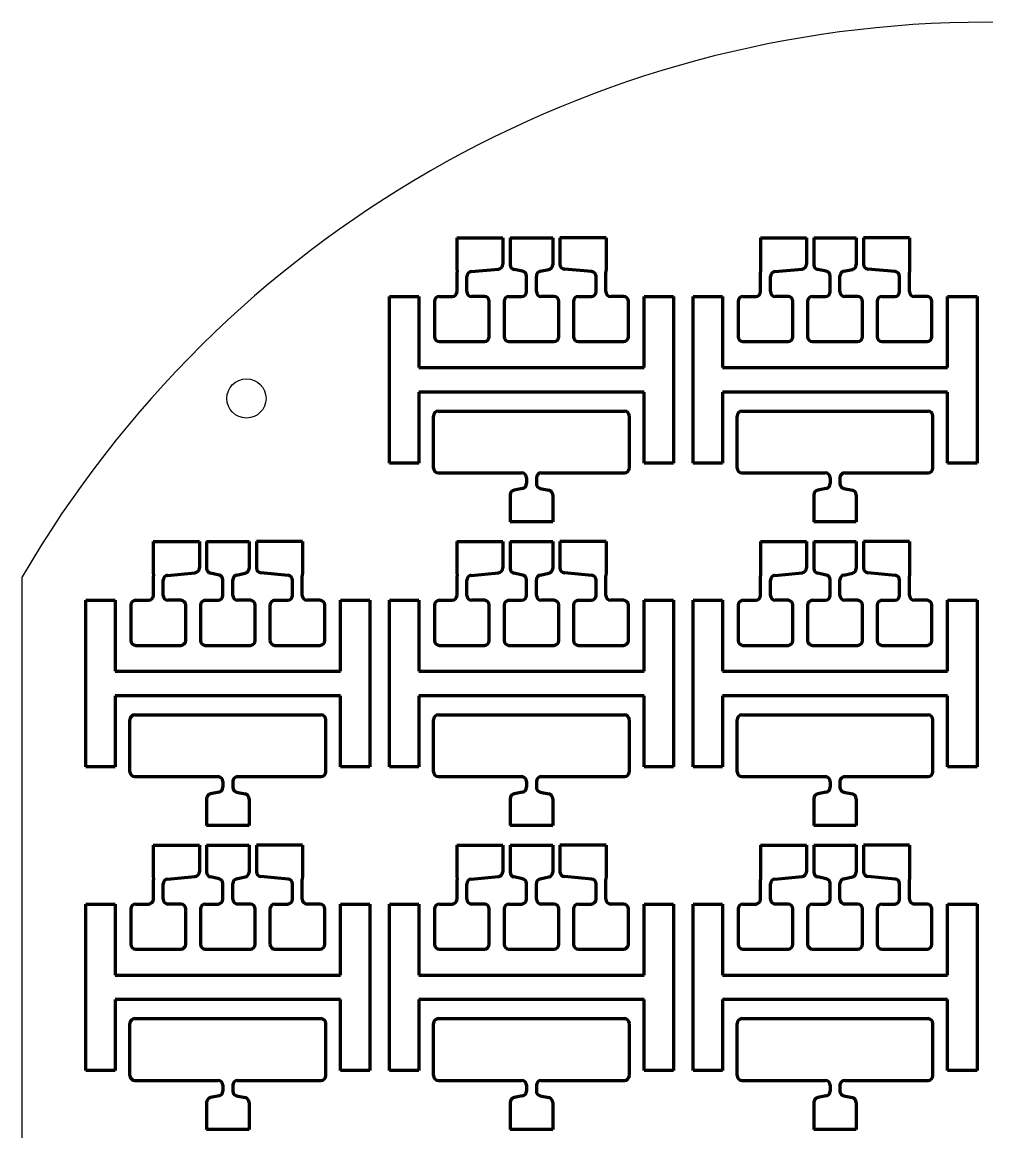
# Model space of a CAD drawing. Header units: millimetres. Extents: x 2372 to 2569, y 1689 to 1917.
# Drawn here: x 2372.4 to 2470.9, y 1804 to 1917.3 of the extents above; entities that cross this region are included whole.
import ezdxf

# ---------------------------------------------------------------- set-up
doc = ezdxf.new("R2010")
doc.units = ezdxf.units.MM
doc.layers.add('mask_hole', color=100, linetype='Continuous')
doc.layers.add('mask_outline', color=10, linetype='Continuous')
doc.layers.add('mask_stencil', color=30, linetype='Continuous', lineweight=70)

msp = doc.modelspace()

# ---------------------------------------------------------------- linework, layer by layer
at = {"layer": 'mask_hole'}
msp.add_circle((2395.34, 1878.88), 2, dxfattribs=at)
at = {"layer": 'mask_outline'}
msp.add_line((2372.44, 1745.88), (2372.44, 1860.68), dxfattribs=at)
msp.add_arc((2470.94, 1803.28), 114, 30.2232, 149.7686, dxfattribs=at)
at = {"layer": 'mask_stencil'}
for p, q in [((2416.82, 1895.28), (2421.53, 1895.28)), ((2416.82, 1895.28), (2416.82, 1892.13)), ((2421.53, 1895.28), (2421.53, 1892.58)), ((2422.27, 1895.28), (2426.61, 1895.28)), ((2422.27, 1895.28), (2422.27, 1892.53)), ((2426.61, 1895.28), (2426.61, 1892.53)), ((2432.06, 1895.28), (2427.35, 1895.28)), ((2427.35, 1895.28), (2427.35, 1892.58)), ((2432.06, 1895.28), (2432.06, 1892.13)), ((2447.82, 1895.28), (2452.53, 1895.28)), ((2447.82, 1895.28), (2447.82, 1892.13)), ((2452.53, 1895.28), (2452.53, 1892.58)), ((2453.27, 1895.28), (2457.61, 1895.28)), ((2453.27, 1895.28), (2453.27, 1892.53)), ((2457.61, 1895.28), (2457.61, 1892.53)), ((2463.06, 1895.28), (2458.35, 1895.28)), ((2458.35, 1895.28), (2458.35, 1892.58)), ((2463.06, 1895.28), (2463.06, 1892.13)), ((2416.82, 1892.13), (2416.84, 1891.78)), ((2416.84, 1889.78), (2416.84, 1891.78)), ((2417.84, 1889.78), (2417.84, 1891.33)), ((2418.29, 1891.82), (2421.08, 1892.08)), ((2423.54, 1891.86), (2422.67, 1892.04)), ((2423.94, 1889.78), (2423.94, 1891.37)), ((2424.94, 1889.78), (2424.94, 1891.37)), ((2425.34, 1891.86), (2426.21, 1892.04)), ((2430.59, 1891.82), (2427.8, 1892.08)), ((2431.04, 1889.78), (2431.04, 1891.33)), ((2432.06, 1892.13), (2432.04, 1891.78)), ((2432.04, 1889.78), (2432.04, 1891.78)), ((2447.82, 1892.13), (2447.84, 1891.78)), ((2447.84, 1889.78), (2447.84, 1891.78)), ((2448.84, 1889.78), (2448.84, 1891.33)), ((2449.29, 1891.82), (2452.08, 1892.08)), ((2454.54, 1891.86), (2453.67, 1892.04)), ((2454.94, 1889.78), (2454.94, 1891.37)), ((2455.94, 1889.78), (2455.94, 1891.37)), ((2456.34, 1891.86), (2457.21, 1892.04)), ((2461.59, 1891.82), (2458.8, 1892.08)), ((2462.04, 1889.78), (2462.04, 1891.33)), ((2463.06, 1892.13), (2463.04, 1891.78)), ((2463.04, 1889.78), (2463.04, 1891.78)), ((2409.94, 1889.28), (2412.94, 1889.28)), ((2409.94, 1872.28), (2409.94, 1889.28)), ((2412.94, 1889.28), (2412.94, 1882.03)), ((2415.04, 1889.28), (2416.34, 1889.28)), ((2419.64, 1889.28), (2418.34, 1889.28)), ((2422.14, 1889.28), (2423.44, 1889.28)), ((2426.74, 1889.28), (2425.44, 1889.28)), ((2429.24, 1889.28), (2430.54, 1889.28)), ((2433.84, 1889.28), (2432.54, 1889.28)), ((2435.94, 1882.03), (2435.94, 1889.28)), ((2435.94, 1889.28), (2438.94, 1889.28)), ((2438.94, 1889.28), (2438.94, 1872.28)), ((2440.94, 1889.28), (2443.94, 1889.28)), ((2440.94, 1872.28), (2440.94, 1889.28)), ((2443.94, 1889.28), (2443.94, 1882.03)), ((2446.04, 1889.28), (2447.34, 1889.28)), ((2450.64, 1889.28), (2449.34, 1889.28)), ((2453.14, 1889.28), (2454.44, 1889.28)), ((2457.74, 1889.28), (2456.44, 1889.28)), ((2460.24, 1889.28), (2461.54, 1889.28)), ((2464.84, 1889.28), (2463.54, 1889.28)), ((2466.94, 1882.03), (2466.94, 1889.28)), ((2466.94, 1889.28), (2469.94, 1889.28)), ((2469.94, 1889.28), (2469.94, 1872.28)), ((2414.54, 1888.78), (2414.54, 1885.18)), ((2420.14, 1885.18), (2420.14, 1888.78)), ((2421.64, 1888.78), (2421.64, 1885.18)), ((2427.24, 1885.18), (2427.24, 1888.78)), ((2428.74, 1888.78), (2428.74, 1885.18)), ((2434.34, 1885.18), (2434.34, 1888.78)), ((2445.54, 1888.78), (2445.54, 1885.18)), ((2451.14, 1885.18), (2451.14, 1888.78)), ((2452.64, 1888.78), (2452.64, 1885.18)), ((2458.24, 1885.18), (2458.24, 1888.78)), ((2459.74, 1888.78), (2459.74, 1885.18)), ((2465.34, 1885.18), (2465.34, 1888.78)), ((2415.04, 1884.68), (2419.64, 1884.68)), ((2422.14, 1884.68), (2426.74, 1884.68)), ((2429.24, 1884.68), (2433.84, 1884.68)), ((2446.04, 1884.68), (2450.64, 1884.68)), ((2453.14, 1884.68), (2457.74, 1884.68)), ((2460.24, 1884.68), (2464.84, 1884.68)), ((2412.94, 1882.03), (2435.94, 1882.03)), ((2443.94, 1882.03), (2466.94, 1882.03)), ((2435.94, 1879.53), (2412.94, 1879.53)), ((2412.94, 1879.53), (2412.94, 1872.28)), ((2435.94, 1872.28), (2435.94, 1879.53)), ((2466.94, 1879.53), (2443.94, 1879.53)), ((2443.94, 1879.53), (2443.94, 1872.28)), ((2466.94, 1872.28), (2466.94, 1879.53)), ((2414.44, 1871.78), (2414.44, 1877.08)), ((2414.94, 1877.58), (2433.94, 1877.58)), ((2434.44, 1871.78), (2434.44, 1877.08)), ((2445.44, 1871.78), (2445.44, 1877.08)), ((2445.94, 1877.58), (2464.94, 1877.58)), ((2465.44, 1871.78), (2465.44, 1877.08)), ((2412.94, 1872.28), (2409.94, 1872.28)), ((2438.94, 1872.28), (2435.94, 1872.28)), ((2443.94, 1872.28), (2440.94, 1872.28)), ((2469.94, 1872.28), (2466.94, 1872.28)), ((2414.94, 1871.28), (2423.44, 1871.28)), ((2425.44, 1871.28), (2433.94, 1871.28)), ((2445.94, 1871.28), (2454.44, 1871.28)), ((2456.44, 1871.28), (2464.94, 1871.28)), ((2423.94, 1870.78), (2423.94, 1870.19)), ((2424.94, 1870.78), (2424.94, 1870.19)), ((2454.94, 1870.78), (2454.94, 1870.19)), ((2455.94, 1870.78), (2455.94, 1870.19)), ((2422.27, 1869.03), (2422.27, 1866.28)), ((2423.54, 1869.7), (2422.67, 1869.52)), ((2425.34, 1869.7), (2426.21, 1869.52)), ((2426.61, 1869.03), (2426.61, 1866.28)), ((2453.27, 1869.03), (2453.27, 1866.28)), ((2454.54, 1869.7), (2453.67, 1869.52)), ((2456.34, 1869.7), (2457.21, 1869.52)), ((2457.61, 1869.03), (2457.61, 1866.28)), ((2426.61, 1866.28), (2422.27, 1866.28)), ((2457.61, 1866.28), (2453.27, 1866.28)), ((2385.82, 1864.28), (2390.53, 1864.28)), ((2385.82, 1864.28), (2385.82, 1861.13)), ((2390.53, 1864.28), (2390.53, 1861.58)), ((2391.27, 1864.28), (2395.61, 1864.28)), ((2391.27, 1864.28), (2391.27, 1861.53)), ((2395.61, 1864.28), (2395.61, 1861.53)), ((2401.06, 1864.28), (2396.35, 1864.28)), ((2396.35, 1864.28), (2396.35, 1861.58)), ((2401.06, 1864.28), (2401.06, 1861.13)), ((2416.82, 1864.28), (2421.53, 1864.28)), ((2416.82, 1864.28), (2416.82, 1861.13)), ((2421.53, 1864.28), (2421.53, 1861.58)), ((2422.27, 1864.28), (2426.61, 1864.28)), ((2422.27, 1864.28), (2422.27, 1861.53)), ((2426.61, 1864.28), (2426.61, 1861.53)), ((2432.06, 1864.28), (2427.35, 1864.28)), ((2427.35, 1864.28), (2427.35, 1861.58)), ((2432.06, 1864.28), (2432.06, 1861.13)), ((2447.82, 1864.28), (2452.53, 1864.28)), ((2447.82, 1864.28), (2447.82, 1861.13)), ((2452.53, 1864.28), (2452.53, 1861.58)), ((2453.27, 1864.28), (2457.61, 1864.28)), ((2453.27, 1864.28), (2453.27, 1861.53)), ((2457.61, 1864.28), (2457.61, 1861.53)), ((2463.06, 1864.28), (2458.35, 1864.28)), ((2458.35, 1864.28), (2458.35, 1861.58)), ((2463.06, 1864.28), (2463.06, 1861.13)), ((2385.82, 1861.13), (2385.84, 1860.78)), ((2385.84, 1858.78), (2385.84, 1860.78)), ((2387.29, 1860.82), (2390.08, 1861.08)), ((2392.54, 1860.86), (2391.67, 1861.04)), ((2394.34, 1860.86), (2395.21, 1861.04)), ((2399.59, 1860.82), (2396.8, 1861.08)), ((2401.06, 1861.13), (2401.04, 1860.78)), ((2401.04, 1858.78), (2401.04, 1860.78)), ((2416.82, 1861.13), (2416.84, 1860.78)), ((2416.84, 1858.78), (2416.84, 1860.78)), ((2418.29, 1860.82), (2421.08, 1861.08)), ((2423.54, 1860.86), (2422.67, 1861.04)), ((2425.34, 1860.86), (2426.21, 1861.04)), ((2430.59, 1860.82), (2427.8, 1861.08)), ((2432.06, 1861.13), (2432.04, 1860.78)), ((2432.04, 1858.78), (2432.04, 1860.78)), ((2447.82, 1861.13), (2447.84, 1860.78)), ((2447.84, 1858.78), (2447.84, 1860.78)), ((2449.29, 1860.82), (2452.08, 1861.08)), ((2454.54, 1860.86), (2453.67, 1861.04)), ((2456.34, 1860.86), (2457.21, 1861.04)), ((2461.59, 1860.82), (2458.8, 1861.08)), ((2463.06, 1861.13), (2463.04, 1860.78)), ((2463.04, 1858.78), (2463.04, 1860.78)), ((2386.84, 1858.78), (2386.84, 1860.33)), ((2392.94, 1858.78), (2392.94, 1860.37)), ((2393.94, 1858.78), (2393.94, 1860.37)), ((2400.04, 1858.78), (2400.04, 1860.33)), ((2417.84, 1858.78), (2417.84, 1860.33)), ((2423.94, 1858.78), (2423.94, 1860.37)), ((2424.94, 1858.78), (2424.94, 1860.37)), ((2431.04, 1858.78), (2431.04, 1860.33)), ((2448.84, 1858.78), (2448.84, 1860.33)), ((2454.94, 1858.78), (2454.94, 1860.37)), ((2455.94, 1858.78), (2455.94, 1860.37)), ((2462.04, 1858.78), (2462.04, 1860.33)), ((2378.94, 1858.28), (2381.94, 1858.28)), ((2378.94, 1841.28), (2378.94, 1858.28)), ((2381.94, 1858.28), (2381.94, 1851.03)), ((2383.54, 1857.78), (2383.54, 1854.18)), ((2384.04, 1858.28), (2385.34, 1858.28)), ((2388.64, 1858.28), (2387.34, 1858.28)), ((2389.14, 1854.18), (2389.14, 1857.78)), ((2390.64, 1857.78), (2390.64, 1854.18)), ((2391.14, 1858.28), (2392.44, 1858.28)), ((2395.74, 1858.28), (2394.44, 1858.28)), ((2396.24, 1854.18), (2396.24, 1857.78)), ((2397.74, 1857.78), (2397.74, 1854.18)), ((2398.24, 1858.28), (2399.54, 1858.28)), ((2402.84, 1858.28), (2401.54, 1858.28)), ((2403.34, 1854.18), (2403.34, 1857.78)), ((2404.94, 1851.03), (2404.94, 1858.28)), ((2404.94, 1858.28), (2407.94, 1858.28)), ((2407.94, 1858.28), (2407.94, 1841.28)), ((2409.94, 1858.28), (2412.94, 1858.28)), ((2409.94, 1841.28), (2409.94, 1858.28)), ((2412.94, 1858.28), (2412.94, 1851.03)), ((2414.54, 1857.78), (2414.54, 1854.18)), ((2415.04, 1858.28), (2416.34, 1858.28)), ((2419.64, 1858.28), (2418.34, 1858.28)), ((2420.14, 1854.18), (2420.14, 1857.78)), ((2421.64, 1857.78), (2421.64, 1854.18)), ((2422.14, 1858.28), (2423.44, 1858.28)), ((2426.74, 1858.28), (2425.44, 1858.28)), ((2427.24, 1854.18), (2427.24, 1857.78)), ((2428.74, 1857.78), (2428.74, 1854.18)), ((2429.24, 1858.28), (2430.54, 1858.28)), ((2433.84, 1858.28), (2432.54, 1858.28)), ((2434.34, 1854.18), (2434.34, 1857.78)), ((2435.94, 1851.03), (2435.94, 1858.28)), ((2435.94, 1858.28), (2438.94, 1858.28)), ((2438.94, 1858.28), (2438.94, 1841.28)), ((2440.94, 1858.28), (2443.94, 1858.28)), ((2440.94, 1841.28), (2440.94, 1858.28)), ((2443.94, 1858.28), (2443.94, 1851.03)), ((2445.54, 1857.78), (2445.54, 1854.18)), ((2446.04, 1858.28), (2447.34, 1858.28)), ((2450.64, 1858.28), (2449.34, 1858.28)), ((2451.14, 1854.18), (2451.14, 1857.78)), ((2452.64, 1857.78), (2452.64, 1854.18)), ((2453.14, 1858.28), (2454.44, 1858.28)), ((2457.74, 1858.28), (2456.44, 1858.28)), ((2458.24, 1854.18), (2458.24, 1857.78)), ((2459.74, 1857.78), (2459.74, 1854.18)), ((2460.24, 1858.28), (2461.54, 1858.28)), ((2464.84, 1858.28), (2463.54, 1858.28)), ((2465.34, 1854.18), (2465.34, 1857.78)), ((2466.94, 1851.03), (2466.94, 1858.28)), ((2466.94, 1858.28), (2469.94, 1858.28)), ((2469.94, 1858.28), (2469.94, 1841.28)), ((2384.04, 1853.68), (2388.64, 1853.68)), ((2391.14, 1853.68), (2395.74, 1853.68)), ((2398.24, 1853.68), (2402.84, 1853.68)), ((2415.04, 1853.68), (2419.64, 1853.68)), ((2422.14, 1853.68), (2426.74, 1853.68)), ((2429.24, 1853.68), (2433.84, 1853.68)), ((2446.04, 1853.68), (2450.64, 1853.68)), ((2453.14, 1853.68), (2457.74, 1853.68)), ((2460.24, 1853.68), (2464.84, 1853.68)), ((2381.94, 1851.03), (2404.94, 1851.03)), ((2412.94, 1851.03), (2435.94, 1851.03)), ((2443.94, 1851.03), (2466.94, 1851.03)), ((2404.94, 1848.53), (2381.94, 1848.53)), ((2381.94, 1848.53), (2381.94, 1841.28)), ((2404.94, 1841.28), (2404.94, 1848.53)), ((2435.94, 1848.53), (2412.94, 1848.53)), ((2412.94, 1848.53), (2412.94, 1841.28)), ((2435.94, 1841.28), (2435.94, 1848.53)), ((2466.94, 1848.53), (2443.94, 1848.53)), ((2443.94, 1848.53), (2443.94, 1841.28)), ((2466.94, 1841.28), (2466.94, 1848.53)), ((2383.44, 1840.78), (2383.44, 1846.08)), ((2383.94, 1846.58), (2402.94, 1846.58)), ((2403.44, 1840.78), (2403.44, 1846.08)), ((2414.44, 1840.78), (2414.44, 1846.08)), ((2414.94, 1846.58), (2433.94, 1846.58)), ((2434.44, 1840.78), (2434.44, 1846.08)), ((2445.44, 1840.78), (2445.44, 1846.08)), ((2445.94, 1846.58), (2464.94, 1846.58)), ((2465.44, 1840.78), (2465.44, 1846.08)), ((2381.94, 1841.28), (2378.94, 1841.28)), ((2407.94, 1841.28), (2404.94, 1841.28)), ((2412.94, 1841.28), (2409.94, 1841.28)), ((2438.94, 1841.28), (2435.94, 1841.28)), ((2443.94, 1841.28), (2440.94, 1841.28)), ((2469.94, 1841.28), (2466.94, 1841.28)), ((2383.94, 1840.28), (2392.44, 1840.28)), ((2392.94, 1839.78), (2392.94, 1839.19)), ((2393.94, 1839.78), (2393.94, 1839.19)), ((2394.44, 1840.28), (2402.94, 1840.28)), ((2414.94, 1840.28), (2423.44, 1840.28)), ((2423.94, 1839.78), (2423.94, 1839.19)), ((2424.94, 1839.78), (2424.94, 1839.19)), ((2425.44, 1840.28), (2433.94, 1840.28)), ((2445.94, 1840.28), (2454.44, 1840.28)), ((2454.94, 1839.78), (2454.94, 1839.19)), ((2455.94, 1839.78), (2455.94, 1839.19)), ((2456.44, 1840.28), (2464.94, 1840.28)), ((2392.54, 1838.7), (2391.67, 1838.52)), ((2394.34, 1838.7), (2395.21, 1838.52)), ((2423.54, 1838.7), (2422.67, 1838.52)), ((2425.34, 1838.7), (2426.21, 1838.52)), ((2454.54, 1838.7), (2453.67, 1838.52)), ((2456.34, 1838.7), (2457.21, 1838.52)), ((2391.27, 1838.03), (2391.27, 1835.28)), ((2395.61, 1838.03), (2395.61, 1835.28)), ((2422.27, 1838.03), (2422.27, 1835.28)), ((2426.61, 1838.03), (2426.61, 1835.28)), ((2453.27, 1838.03), (2453.27, 1835.28)), ((2457.61, 1838.03), (2457.61, 1835.28)), ((2395.61, 1835.28), (2391.27, 1835.28)), ((2426.61, 1835.28), (2422.27, 1835.28)), ((2457.61, 1835.28), (2453.27, 1835.28)), ((2385.82, 1833.28), (2390.53, 1833.28)), ((2385.82, 1833.28), (2385.82, 1830.13)), ((2390.53, 1833.28), (2390.53, 1830.58)), ((2391.27, 1833.28), (2395.61, 1833.28)), ((2391.27, 1833.28), (2391.27, 1830.53)), ((2395.61, 1833.28), (2395.61, 1830.53)), ((2401.06, 1833.28), (2396.35, 1833.28)), ((2396.35, 1833.28), (2396.35, 1830.58)), ((2401.06, 1833.28), (2401.06, 1830.13)), ((2416.82, 1833.28), (2421.53, 1833.28)), ((2416.82, 1833.28), (2416.82, 1830.13)), ((2421.53, 1833.28), (2421.53, 1830.58)), ((2422.27, 1833.28), (2426.61, 1833.28)), ((2422.27, 1833.28), (2422.27, 1830.53)), ((2426.61, 1833.28), (2426.61, 1830.53)), ((2432.06, 1833.28), (2427.35, 1833.28)), ((2427.35, 1833.28), (2427.35, 1830.58)), ((2432.06, 1833.28), (2432.06, 1830.13)), ((2447.82, 1833.28), (2452.53, 1833.28)), ((2447.82, 1833.28), (2447.82, 1830.13)), ((2452.53, 1833.28), (2452.53, 1830.58)), ((2453.27, 1833.28), (2457.61, 1833.28)), ((2453.27, 1833.28), (2453.27, 1830.53)), ((2457.61, 1833.28), (2457.61, 1830.53)), ((2463.06, 1833.28), (2458.35, 1833.28)), ((2458.35, 1833.28), (2458.35, 1830.58)), ((2463.06, 1833.28), (2463.06, 1830.13)), ((2385.82, 1830.13), (2385.84, 1829.78)), ((2401.06, 1830.13), (2401.04, 1829.78)), ((2416.82, 1830.13), (2416.84, 1829.78)), ((2432.06, 1830.13), (2432.04, 1829.78)), ((2447.82, 1830.13), (2447.84, 1829.78)), ((2463.06, 1830.13), (2463.04, 1829.78)), ((2385.84, 1827.78), (2385.84, 1829.78)), ((2386.84, 1827.78), (2386.84, 1829.33)), ((2387.29, 1829.82), (2390.08, 1830.08)), ((2392.54, 1829.86), (2391.67, 1830.04)), ((2392.94, 1827.78), (2392.94, 1829.37)), ((2393.94, 1827.78), (2393.94, 1829.37)), ((2394.34, 1829.86), (2395.21, 1830.04)), ((2399.59, 1829.82), (2396.8, 1830.08)), ((2400.04, 1827.78), (2400.04, 1829.33)), ((2401.04, 1827.78), (2401.04, 1829.78)), ((2416.84, 1827.78), (2416.84, 1829.78)), ((2417.84, 1827.78), (2417.84, 1829.33)), ((2418.29, 1829.82), (2421.08, 1830.08)), ((2423.54, 1829.86), (2422.67, 1830.04)), ((2423.94, 1827.78), (2423.94, 1829.37)), ((2424.94, 1827.78), (2424.94, 1829.37)), ((2425.34, 1829.86), (2426.21, 1830.04)), ((2430.59, 1829.82), (2427.8, 1830.08)), ((2431.04, 1827.78), (2431.04, 1829.33)), ((2432.04, 1827.78), (2432.04, 1829.78)), ((2447.84, 1827.78), (2447.84, 1829.78)), ((2448.84, 1827.78), (2448.84, 1829.33)), ((2449.29, 1829.82), (2452.08, 1830.08)), ((2454.54, 1829.86), (2453.67, 1830.04)), ((2454.94, 1827.78), (2454.94, 1829.37)), ((2455.94, 1827.78), (2455.94, 1829.37)), ((2456.34, 1829.86), (2457.21, 1830.04)), ((2461.59, 1829.82), (2458.8, 1830.08)), ((2462.04, 1827.78), (2462.04, 1829.33)), ((2463.04, 1827.78), (2463.04, 1829.78)), ((2378.94, 1827.28), (2381.94, 1827.28)), ((2378.94, 1810.28), (2378.94, 1827.28)), ((2381.94, 1827.28), (2381.94, 1820.03)), ((2383.54, 1826.78), (2383.54, 1823.18)), ((2384.04, 1827.28), (2385.34, 1827.28)), ((2388.64, 1827.28), (2387.34, 1827.28)), ((2389.14, 1823.18), (2389.14, 1826.78)), ((2390.64, 1826.78), (2390.64, 1823.18)), ((2391.14, 1827.28), (2392.44, 1827.28)), ((2395.74, 1827.28), (2394.44, 1827.28)), ((2396.24, 1823.18), (2396.24, 1826.78)), ((2397.74, 1826.78), (2397.74, 1823.18)), ((2398.24, 1827.28), (2399.54, 1827.28)), ((2402.84, 1827.28), (2401.54, 1827.28)), ((2403.34, 1823.18), (2403.34, 1826.78)), ((2404.94, 1820.03), (2404.94, 1827.28)), ((2404.94, 1827.28), (2407.94, 1827.28)), ((2407.94, 1827.28), (2407.94, 1810.28)), ((2409.94, 1827.28), (2412.94, 1827.28)), ((2409.94, 1810.28), (2409.94, 1827.28)), ((2412.94, 1827.28), (2412.94, 1820.03)), ((2414.54, 1826.78), (2414.54, 1823.18)), ((2415.04, 1827.28), (2416.34, 1827.28)), ((2419.64, 1827.28), (2418.34, 1827.28)), ((2420.14, 1823.18), (2420.14, 1826.78)), ((2421.64, 1826.78), (2421.64, 1823.18)), ((2422.14, 1827.28), (2423.44, 1827.28)), ((2426.74, 1827.28), (2425.44, 1827.28)), ((2427.24, 1823.18), (2427.24, 1826.78)), ((2428.74, 1826.78), (2428.74, 1823.18)), ((2429.24, 1827.28), (2430.54, 1827.28)), ((2433.84, 1827.28), (2432.54, 1827.28)), ((2434.34, 1823.18), (2434.34, 1826.78)), ((2435.94, 1820.03), (2435.94, 1827.28)), ((2435.94, 1827.28), (2438.94, 1827.28)), ((2438.94, 1827.28), (2438.94, 1810.28)), ((2440.94, 1827.28), (2443.94, 1827.28)), ((2440.94, 1810.28), (2440.94, 1827.28)), ((2443.94, 1827.28), (2443.94, 1820.03)), ((2445.54, 1826.78), (2445.54, 1823.18)), ((2446.04, 1827.28), (2447.34, 1827.28)), ((2450.64, 1827.28), (2449.34, 1827.28)), ((2451.14, 1823.18), (2451.14, 1826.78)), ((2452.64, 1826.78), (2452.64, 1823.18)), ((2453.14, 1827.28), (2454.44, 1827.28)), ((2457.74, 1827.28), (2456.44, 1827.28)), ((2458.24, 1823.18), (2458.24, 1826.78)), ((2459.74, 1826.78), (2459.74, 1823.18)), ((2460.24, 1827.28), (2461.54, 1827.28)), ((2464.84, 1827.28), (2463.54, 1827.28)), ((2465.34, 1823.18), (2465.34, 1826.78)), ((2466.94, 1820.03), (2466.94, 1827.28)), ((2466.94, 1827.28), (2469.94, 1827.28)), ((2469.94, 1827.28), (2469.94, 1810.28)), ((2384.04, 1822.68), (2388.64, 1822.68)), ((2391.14, 1822.68), (2395.74, 1822.68)), ((2398.24, 1822.68), (2402.84, 1822.68)), ((2415.04, 1822.68), (2419.64, 1822.68)), ((2422.14, 1822.68), (2426.74, 1822.68)), ((2429.24, 1822.68), (2433.84, 1822.68)), ((2446.04, 1822.68), (2450.64, 1822.68)), ((2453.14, 1822.68), (2457.74, 1822.68)), ((2460.24, 1822.68), (2464.84, 1822.68)), ((2381.94, 1820.03), (2404.94, 1820.03)), ((2412.94, 1820.03), (2435.94, 1820.03)), ((2443.94, 1820.03), (2466.94, 1820.03)), ((2404.94, 1817.53), (2381.94, 1817.53)), ((2381.94, 1817.53), (2381.94, 1810.28)), ((2404.94, 1810.28), (2404.94, 1817.53)), ((2435.94, 1817.53), (2412.94, 1817.53)), ((2412.94, 1817.53), (2412.94, 1810.28)), ((2435.94, 1810.28), (2435.94, 1817.53)), ((2466.94, 1817.53), (2443.94, 1817.53)), ((2443.94, 1817.53), (2443.94, 1810.28)), ((2466.94, 1810.28), (2466.94, 1817.53)), ((2383.94, 1815.58), (2402.94, 1815.58)), ((2414.94, 1815.58), (2433.94, 1815.58)), ((2445.94, 1815.58), (2464.94, 1815.58)), ((2383.44, 1809.78), (2383.44, 1815.08)), ((2403.44, 1809.78), (2403.44, 1815.08)), ((2414.44, 1809.78), (2414.44, 1815.08)), ((2434.44, 1809.78), (2434.44, 1815.08)), ((2445.44, 1809.78), (2445.44, 1815.08)), ((2465.44, 1809.78), (2465.44, 1815.08)), ((2381.94, 1810.28), (2378.94, 1810.28)), ((2407.94, 1810.28), (2404.94, 1810.28)), ((2412.94, 1810.28), (2409.94, 1810.28)), ((2438.94, 1810.28), (2435.94, 1810.28)), ((2443.94, 1810.28), (2440.94, 1810.28)), ((2469.94, 1810.28), (2466.94, 1810.28)), ((2383.94, 1809.28), (2392.44, 1809.28)), ((2392.94, 1808.78), (2392.94, 1808.19)), ((2393.94, 1808.78), (2393.94, 1808.19)), ((2394.44, 1809.28), (2402.94, 1809.28)), ((2414.94, 1809.28), (2423.44, 1809.28)), ((2423.94, 1808.78), (2423.94, 1808.19)), ((2424.94, 1808.78), (2424.94, 1808.19)), ((2425.44, 1809.28), (2433.94, 1809.28)), ((2445.94, 1809.28), (2454.44, 1809.28)), ((2454.94, 1808.78), (2454.94, 1808.19)), ((2455.94, 1808.78), (2455.94, 1808.19)), ((2456.44, 1809.28), (2464.94, 1809.28)), ((2392.54, 1807.7), (2391.67, 1807.52)), ((2394.34, 1807.7), (2395.21, 1807.52)), ((2423.54, 1807.7), (2422.67, 1807.52)), ((2425.34, 1807.7), (2426.21, 1807.52)), ((2454.54, 1807.7), (2453.67, 1807.52)), ((2456.34, 1807.7), (2457.21, 1807.52)), ((2391.27, 1807.03), (2391.27, 1804.28)), ((2395.61, 1807.03), (2395.61, 1804.28)), ((2422.27, 1807.03), (2422.27, 1804.28)), ((2426.61, 1807.03), (2426.61, 1804.28)), ((2453.27, 1807.03), (2453.27, 1804.28)), ((2457.61, 1807.03), (2457.61, 1804.28)), ((2395.61, 1804.28), (2391.27, 1804.28)), ((2426.61, 1804.28), (2422.27, 1804.28)), ((2457.61, 1804.28), (2453.27, 1804.28))]:
    msp.add_line(p, q, dxfattribs=at)
for centre, start, end in [((2421.03, 1892.58), 275.3386, 360), ((2422.77, 1892.53), 180, 258.3428), ((2426.11, 1892.53), 281.6572, 0), ((2427.85, 1892.58), 180, 264.6614), ((2452.03, 1892.58), 275.3386, 360), ((2453.77, 1892.53), 180, 258.3428), ((2457.11, 1892.53), 281.6572, 0), ((2458.85, 1892.58), 180, 264.6614), ((2418.34, 1891.33), 95.3386, 179.9989), ((2423.44, 1891.37), 0, 78.3428), ((2425.44, 1891.37), 101.6572, 179.9988), ((2430.54, 1891.33), 0.0011, 84.6614), ((2449.34, 1891.33), 95.3386, 179.9989), ((2454.44, 1891.37), 0, 78.3428), ((2456.44, 1891.37), 101.6572, 179.9988), ((2461.54, 1891.33), 0.0011, 84.6614), ((2415.04, 1888.78), 90, 180), ((2416.34, 1889.78), 270, 0), ((2418.34, 1889.78), 180, 270), ((2419.64, 1888.78), 0, 90), ((2422.14, 1888.78), 90, 180), ((2423.44, 1889.78), 270, 0), ((2425.44, 1889.78), 180, 270), ((2426.74, 1888.78), 0, 90), ((2429.24, 1888.78), 90, 180), ((2430.54, 1889.78), 270, 0), ((2432.54, 1889.78), 180, 270), ((2433.84, 1888.78), 0, 90), ((2446.04, 1888.78), 90, 180), ((2447.34, 1889.78), 270, 0), ((2449.34, 1889.78), 180, 270), ((2450.64, 1888.78), 0, 90), ((2453.14, 1888.78), 90, 180), ((2454.44, 1889.78), 270, 0), ((2456.44, 1889.78), 180, 270), ((2457.74, 1888.78), 0, 90), ((2460.24, 1888.78), 90, 180), ((2461.54, 1889.78), 270, 0), ((2463.54, 1889.78), 180, 270), ((2464.84, 1888.78), 0, 90), ((2415.04, 1885.18), 180, 270), ((2419.64, 1885.18), 270, 0), ((2422.14, 1885.18), 180, 270), ((2426.74, 1885.18), 270, 0), ((2429.24, 1885.18), 180, 270), ((2433.84, 1885.18), 270, 0), ((2446.04, 1885.18), 180, 270), ((2450.64, 1885.18), 270, 0), ((2453.14, 1885.18), 180, 270), ((2457.74, 1885.18), 270, 0), ((2460.24, 1885.18), 180, 270), ((2464.84, 1885.18), 270, 0), ((2414.94, 1877.08), 90, 180), ((2433.94, 1877.08), 0, 90), ((2445.94, 1877.08), 90, 180), ((2464.94, 1877.08), 0, 90), ((2414.94, 1871.78), 180, 270), ((2423.44, 1870.78), 0, 90), ((2425.44, 1870.78), 90, 180), ((2433.94, 1871.78), 270, 0), ((2445.94, 1871.78), 180, 270), ((2454.44, 1870.78), 0, 90), ((2456.44, 1870.78), 90, 180), ((2464.94, 1871.78), 270, 0), ((2423.44, 1870.19), 281.6572, 0), ((2425.44, 1870.19), 180.0012, 258.3428), ((2454.44, 1870.19), 281.6572, 0), ((2456.44, 1870.19), 180.0012, 258.3428), ((2422.77, 1869.03), 101.6572, 180), ((2426.11, 1869.03), 0, 78.3428), ((2453.77, 1869.03), 101.6572, 180), ((2457.11, 1869.03), 0, 78.3428), ((2387.34, 1860.33), 95.3386, 179.9989), ((2390.03, 1861.58), 275.3386, 360), ((2391.77, 1861.53), 180, 258.3428), ((2392.44, 1860.37), 0, 78.3428), ((2394.44, 1860.37), 101.6572, 179.9988), ((2395.11, 1861.53), 281.6572, 0), ((2396.85, 1861.58), 180, 264.6614), ((2399.54, 1860.33), 0.0011, 84.6614), ((2418.34, 1860.33), 95.3386, 179.9989), ((2421.03, 1861.58), 275.3386, 360), ((2422.77, 1861.53), 180, 258.3428), ((2423.44, 1860.37), 0, 78.3428), ((2425.44, 1860.37), 101.6572, 179.9988), ((2426.11, 1861.53), 281.6572, 0), ((2427.85, 1861.58), 180, 264.6614), ((2430.54, 1860.33), 0.0011, 84.6614), ((2449.34, 1860.33), 95.3386, 179.9989), ((2452.03, 1861.58), 275.3386, 360), ((2453.77, 1861.53), 180, 258.3428), ((2454.44, 1860.37), 0, 78.3428), ((2456.44, 1860.37), 101.6572, 179.9988), ((2457.11, 1861.53), 281.6572, 0), ((2458.85, 1861.58), 180, 264.6614), ((2461.54, 1860.33), 0.0011, 84.6614), ((2385.34, 1858.78), 270, 0), ((2387.34, 1858.78), 180, 270), ((2392.44, 1858.78), 270, 0), ((2394.44, 1858.78), 180, 270), ((2399.54, 1858.78), 270, 0), ((2401.54, 1858.78), 180, 270), ((2416.34, 1858.78), 270, 0), ((2418.34, 1858.78), 180, 270), ((2423.44, 1858.78), 270, 0), ((2425.44, 1858.78), 180, 270), ((2430.54, 1858.78), 270, 0), ((2432.54, 1858.78), 180, 270), ((2447.34, 1858.78), 270, 0), ((2449.34, 1858.78), 180, 270), ((2454.44, 1858.78), 270, 0), ((2456.44, 1858.78), 180, 270), ((2461.54, 1858.78), 270, 0), ((2463.54, 1858.78), 180, 270), ((2384.04, 1857.78), 90, 180), ((2388.64, 1857.78), 0, 90), ((2391.14, 1857.78), 90, 180), ((2395.74, 1857.78), 0, 90), ((2398.24, 1857.78), 90, 180), ((2402.84, 1857.78), 0, 90), ((2415.04, 1857.78), 90, 180), ((2419.64, 1857.78), 0, 90), ((2422.14, 1857.78), 90, 180), ((2426.74, 1857.78), 0, 90), ((2429.24, 1857.78), 90, 180), ((2433.84, 1857.78), 0, 90), ((2446.04, 1857.78), 90, 180), ((2450.64, 1857.78), 0, 90), ((2453.14, 1857.78), 90, 180), ((2457.74, 1857.78), 0, 90), ((2460.24, 1857.78), 90, 180), ((2464.84, 1857.78), 0, 90), ((2384.04, 1854.18), 180, 270), ((2388.64, 1854.18), 270, 0), ((2391.14, 1854.18), 180, 270), ((2395.74, 1854.18), 270, 0), ((2398.24, 1854.18), 180, 270), ((2402.84, 1854.18), 270, 0), ((2415.04, 1854.18), 180, 270), ((2419.64, 1854.18), 270, 0), ((2422.14, 1854.18), 180, 270), ((2426.74, 1854.18), 270, 0), ((2429.24, 1854.18), 180, 270), ((2433.84, 1854.18), 270, 0), ((2446.04, 1854.18), 180, 270), ((2450.64, 1854.18), 270, 0), ((2453.14, 1854.18), 180, 270), ((2457.74, 1854.18), 270, 0), ((2460.24, 1854.18), 180, 270), ((2464.84, 1854.18), 270, 0), ((2383.94, 1846.08), 90, 180), ((2402.94, 1846.08), 0, 90), ((2414.94, 1846.08), 90, 180), ((2433.94, 1846.08), 0, 90), ((2445.94, 1846.08), 90, 180), ((2464.94, 1846.08), 0, 90), ((2383.94, 1840.78), 180, 270), ((2402.94, 1840.78), 270, 0), ((2414.94, 1840.78), 180, 270), ((2433.94, 1840.78), 270, 0), ((2445.94, 1840.78), 180, 270), ((2464.94, 1840.78), 270, 0), ((2392.44, 1839.78), 0, 90), ((2392.44, 1839.19), 281.6572, 0), ((2394.44, 1839.78), 90, 180), ((2394.44, 1839.19), 180.0012, 258.3428), ((2423.44, 1839.78), 0, 90), ((2423.44, 1839.19), 281.6572, 0), ((2425.44, 1839.78), 90, 180), ((2425.44, 1839.19), 180.0012, 258.3428), ((2454.44, 1839.78), 0, 90), ((2454.44, 1839.19), 281.6572, 0), ((2456.44, 1839.78), 90, 180), ((2456.44, 1839.19), 180.0012, 258.3428), ((2391.77, 1838.03), 101.6572, 180), ((2395.11, 1838.03), 0, 78.3428), ((2422.77, 1838.03), 101.6572, 180), ((2426.11, 1838.03), 0, 78.3428), ((2453.77, 1838.03), 101.6572, 180), ((2457.11, 1838.03), 0, 78.3428), ((2390.03, 1830.58), 275.3386, 360), ((2391.77, 1830.53), 180, 258.3428), ((2395.11, 1830.53), 281.6572, 0), ((2396.85, 1830.58), 180, 264.6614), ((2421.03, 1830.58), 275.3386, 360), ((2422.77, 1830.53), 180, 258.3428), ((2426.11, 1830.53), 281.6572, 0), ((2427.85, 1830.58), 180, 264.6614), ((2452.03, 1830.58), 275.3386, 360), ((2453.77, 1830.53), 180, 258.3428), ((2457.11, 1830.53), 281.6572, 0), ((2458.85, 1830.58), 180, 264.6614), ((2387.34, 1829.33), 95.3386, 179.9989), ((2392.44, 1829.37), 0, 78.3428), ((2394.44, 1829.37), 101.6572, 179.9988), ((2399.54, 1829.33), 0.0011, 84.6614), ((2418.34, 1829.33), 95.3386, 179.9989), ((2423.44, 1829.37), 0, 78.3428), ((2425.44, 1829.37), 101.6572, 179.9988), ((2430.54, 1829.33), 0.0011, 84.6614), ((2449.34, 1829.33), 95.3386, 179.9989), ((2454.44, 1829.37), 0, 78.3428), ((2456.44, 1829.37), 101.6572, 179.9988), ((2461.54, 1829.33), 0.0011, 84.6614), ((2384.04, 1826.78), 90, 180), ((2385.34, 1827.78), 270, 0), ((2387.34, 1827.78), 180, 270), ((2388.64, 1826.78), 0, 90), ((2391.14, 1826.78), 90, 180), ((2392.44, 1827.78), 270, 0), ((2394.44, 1827.78), 180, 270), ((2395.74, 1826.78), 0, 90), ((2398.24, 1826.78), 90, 180), ((2399.54, 1827.78), 270, 0), ((2401.54, 1827.78), 180, 270), ((2402.84, 1826.78), 0, 90), ((2415.04, 1826.78), 90, 180), ((2416.34, 1827.78), 270, 0), ((2418.34, 1827.78), 180, 270), ((2419.64, 1826.78), 0, 90), ((2422.14, 1826.78), 90, 180), ((2423.44, 1827.78), 270, 0), ((2425.44, 1827.78), 180, 270), ((2426.74, 1826.78), 0, 90), ((2429.24, 1826.78), 90, 180), ((2430.54, 1827.78), 270, 0), ((2432.54, 1827.78), 180, 270), ((2433.84, 1826.78), 0, 90), ((2446.04, 1826.78), 90, 180), ((2447.34, 1827.78), 270, 0), ((2449.34, 1827.78), 180, 270), ((2450.64, 1826.78), 0, 90), ((2453.14, 1826.78), 90, 180), ((2454.44, 1827.78), 270, 0), ((2456.44, 1827.78), 180, 270), ((2457.74, 1826.78), 0, 90), ((2460.24, 1826.78), 90, 180), ((2461.54, 1827.78), 270, 0), ((2463.54, 1827.78), 180, 270), ((2464.84, 1826.78), 0, 90), ((2384.04, 1823.18), 180, 270), ((2388.64, 1823.18), 270, 0), ((2391.14, 1823.18), 180, 270), ((2395.74, 1823.18), 270, 0), ((2398.24, 1823.18), 180, 270), ((2402.84, 1823.18), 270, 0), ((2415.04, 1823.18), 180, 270), ((2419.64, 1823.18), 270, 0), ((2422.14, 1823.18), 180, 270), ((2426.74, 1823.18), 270, 0), ((2429.24, 1823.18), 180, 270), ((2433.84, 1823.18), 270, 0), ((2446.04, 1823.18), 180, 270), ((2450.64, 1823.18), 270, 0), ((2453.14, 1823.18), 180, 270), ((2457.74, 1823.18), 270, 0), ((2460.24, 1823.18), 180, 270), ((2464.84, 1823.18), 270, 0), ((2383.94, 1815.08), 90, 180), ((2402.94, 1815.08), 0, 90), ((2414.94, 1815.08), 90, 180), ((2433.94, 1815.08), 0, 90), ((2445.94, 1815.08), 90, 180), ((2464.94, 1815.08), 0, 90), ((2383.94, 1809.78), 180, 270), ((2402.94, 1809.78), 270, 0), ((2414.94, 1809.78), 180, 270), ((2433.94, 1809.78), 270, 0), ((2445.94, 1809.78), 180, 270), ((2464.94, 1809.78), 270, 0), ((2392.44, 1808.78), 0, 90), ((2394.44, 1808.78), 90, 180), ((2423.44, 1808.78), 0, 90), ((2425.44, 1808.78), 90, 180), ((2454.44, 1808.78), 0, 90), ((2456.44, 1808.78), 90, 180), ((2391.77, 1807.03), 101.6572, 180), ((2392.44, 1808.19), 281.6572, 0), ((2394.44, 1808.19), 180.0012, 258.3428), ((2395.11, 1807.03), 0, 78.3428), ((2422.77, 1807.03), 101.6572, 180), ((2423.44, 1808.19), 281.6572, 0), ((2425.44, 1808.19), 180.0012, 258.3428), ((2426.11, 1807.03), 0, 78.3428), ((2453.77, 1807.03), 101.6572, 180), ((2454.44, 1808.19), 281.6572, 0), ((2456.44, 1808.19), 180.0012, 258.3428), ((2457.11, 1807.03), 0, 78.3428)]:
    msp.add_arc(centre, 0.5, start, end, dxfattribs=at)

doc.saveas('drawing.dxf')
